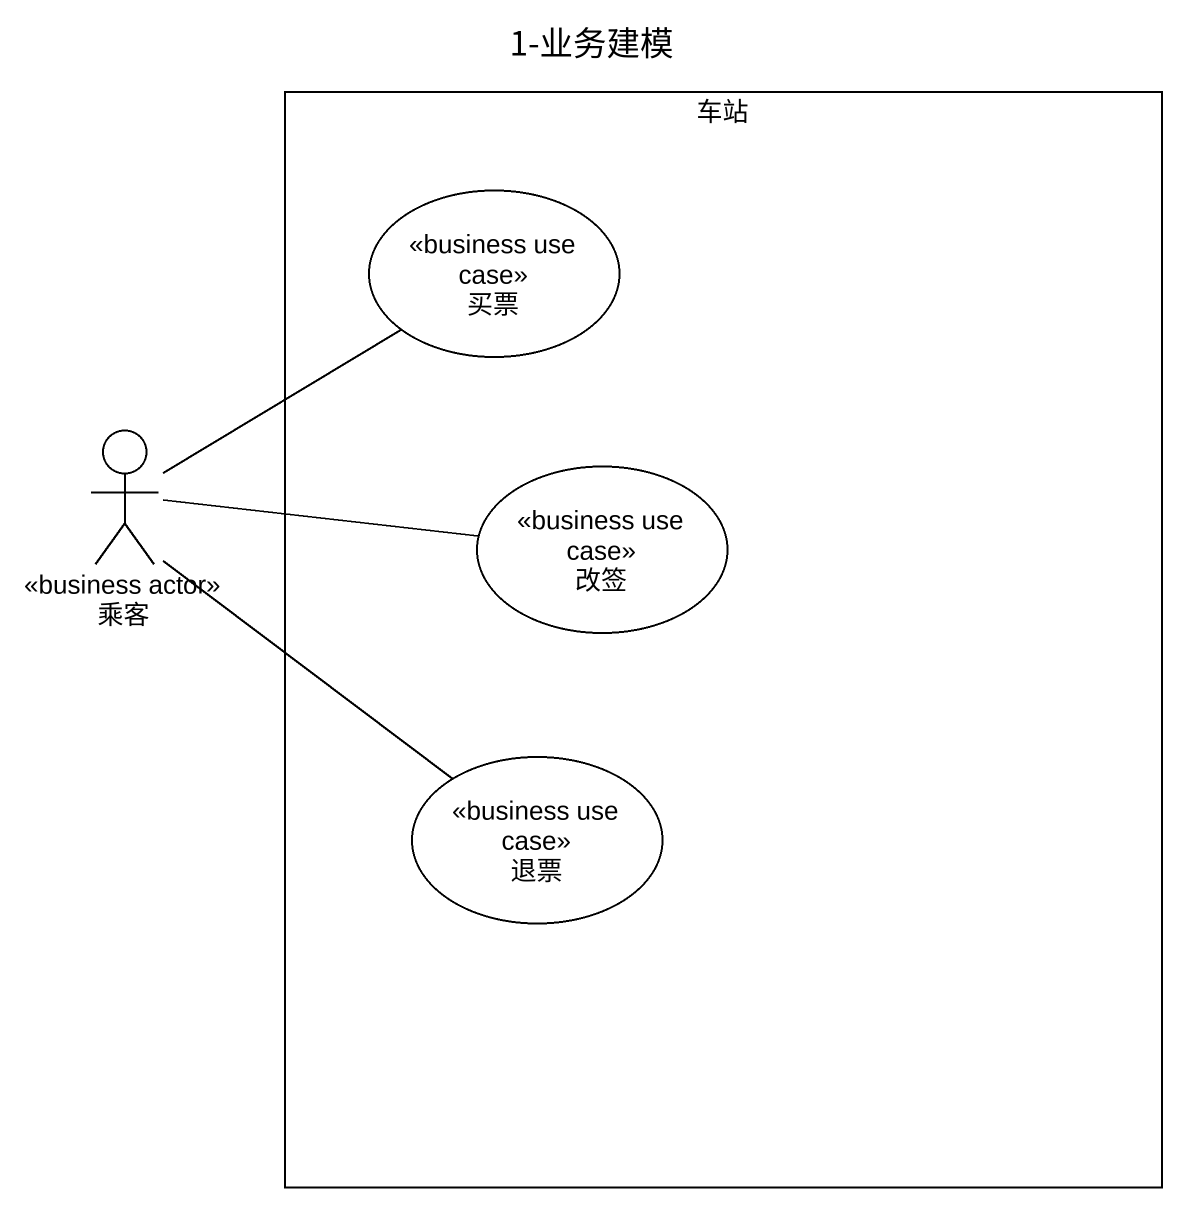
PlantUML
@startuml
title 1-业务建模
rectangle 车站 {
  usecase 买票 <<business use case>>
  usecase 改签 <<business use case>>
  usecase 退票 <<business use case>>
}
actor 乘客 <<business actor>>
乘客 -up- 买票
乘客 -right- 改签
乘客 -- 退票
@enduml
